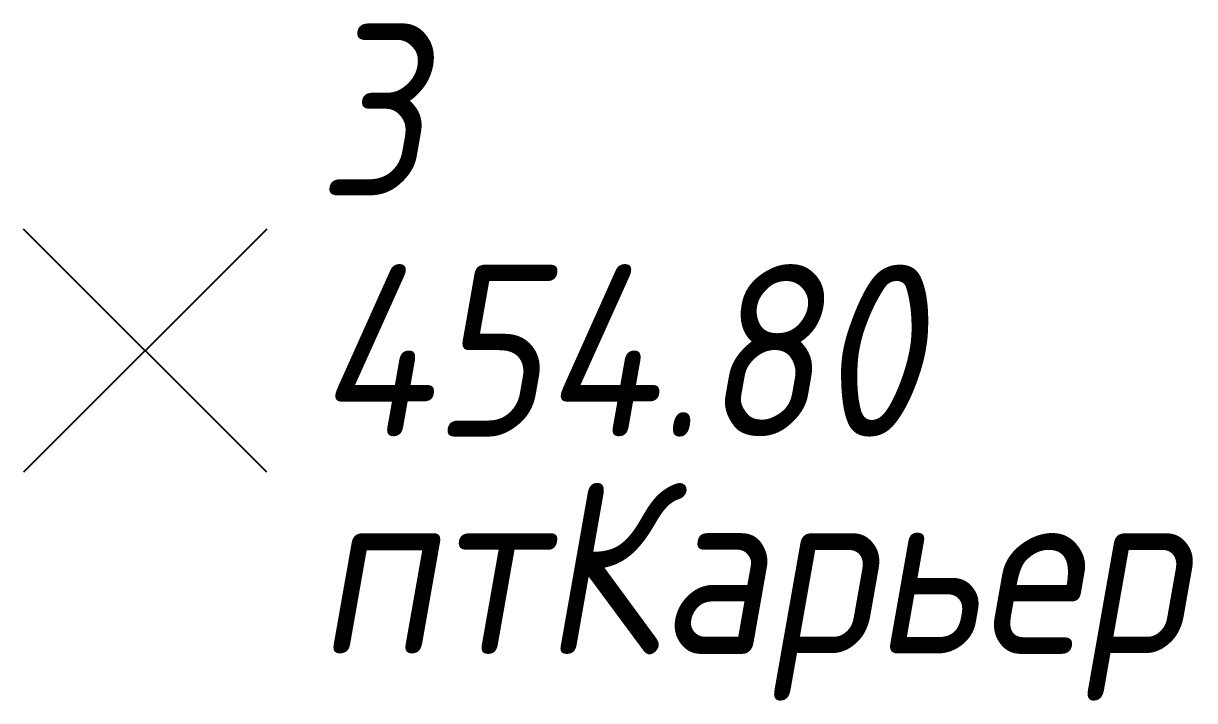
# Model space of a CAD drawing. Header units: metres. Extents: x 5186306 to 10384643, y 4966294 to 9938031.
# Drawn here: x 5191789.89 to 5191823.92, y 4966947.15 to 4966966.85 of the extents above; entities that cross this region are included whole.
import ezdxf

# ---------------------------------------------------------------- set-up
doc = ezdxf.new("R2010")
doc.units = ezdxf.units.M
doc.styles.get("Standard").update_dxf_attribs({"font": 'txt.shx', "width": 0.85, "oblique": 10})

msp = doc.modelspace()

# ---------------------------------------------------------------- linework, layer by layer
at = {"linetype": 'Continuous'}
for p, q in [((5191796.956, 4966960.866), (5191789.886, 4966953.796)), ((5191796.956, 4966953.796), (5191789.886, 4966960.866))]:
    msp.add_line(p, q, dxfattribs=at)

# ---------------------------------------------------------------- texts
at = {"color": 2, "insert": (5191798.421, 4966964.331), "char_height": 5, "attachment_point": 4}
msp.add_mtext('3', dxfattribs=at)
at = {"color": 1, "insert": (5191798.421, 4966957.331), "char_height": 5, "attachment_point": 4}
msp.add_mtext('454.80', dxfattribs=at)
at = {"color": 3, "insert": (5191798.421, 4966950.331), "char_height": 5, "attachment_point": 4}
msp.add_mtext('птКарьер', dxfattribs=at)

doc.saveas('drawing.dxf')
